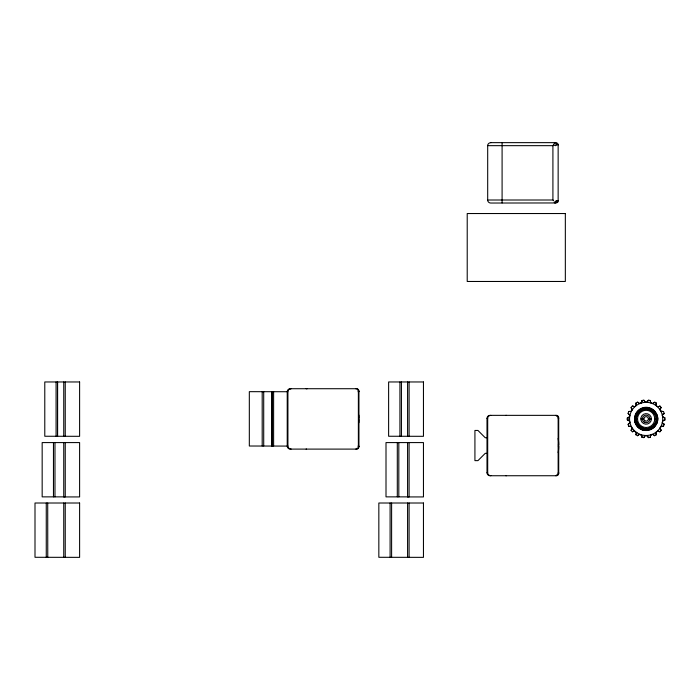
<?xml version="1.0" encoding="UTF-8"?>
<svg xmlns="http://www.w3.org/2000/svg" width="700" height="700" viewBox="0 0 700 700"><rect width="100%" height="100%" fill="white"/><g stroke="black" fill="none" stroke-linecap="round" stroke-linejoin="round"><path stroke-width="1.05" d="M358.934 391.178L358.934 446.644M558.705 473.261L558.705 418.049A2.266 0.98 0 0 0 558.206 417.428M556.421 416.141L556.413 415.555M558.705 473.104L558.705 473.077A2.266 0.98 0 0 1 558.206 473.664M556.413 475.554L556.421 474.959M629.808 422.31L629.799 421.951M356.641 448.936L356.65 448.35M632.048 409.588L632.012 409.911M641.856 437.238L641.944 436.599L641.856 437.238A18.874 18.874 0 0 0 643.869 437.64C643.886 434.892 648.366 434.901 648.392 437.64A18.874 18.874 0 0 0 650.414 437.29A4.48 3.167 -13.5 0 1 650.317 436.642A4.48 3.167 -13 0 0 650.414 437.281M648.384 400.216L648.392 400.172A18.874 18.874 0 0 1 650.414 400.531A4.48 3.167 13.5 0 0 650.317 401.179A4.48 3.167 13 0 1 650.414 400.531M643.869 437.596L645.094 435.767M629.781 422.529L629.711 422.852M634.699 418.25L634.725 418.005A8.068 8.068 0 0 1 635.259 416.036M631.951 410.13L631.435 411.023M629.624 416.526L629.808 415.502M664.974 417.882L664.974 417.882A18.874 18.874 0 0 1 664.974 419.939L663.381 420.35L662.497 421.724A1.531 1.015 -80 0 0 662.445 422.188A3.29 2.179 -79.9 0 0 664.212 424.226M636.064 405.387L636.265 404.381L635.95 405.598M641.314 435.076C643.878 438.305 638.934 431.629 637.595 435.741A18.874 18.874 0 0 1 635.819 434.709L636.265 433.335L635.819 434.709M654.622 402.159L654.657 402.08A18.874 18.874 0 0 1 656.442 403.104A4.2 2.94 35.9 0 0 656.031 404.46A2.258 1.584 36.3 0 0 656.714 406.254M637.621 435.697L639.389 434.394M651.928 410.979L652.251 410.34M629.528 416.719L629.387 416.955M631.785 429.406L632.048 428.321L631.741 429.494M554.137 143.649L552.913 145.661L552.913 200.008L487.69 200.008L487.69 145.661L552.913 145.661M660.511 427.21A1.776 1.173 -60 0 0 660.231 428.33A1.776 1.208 -59 0 1 660.485 427.201L661.85 426.169L663.486 426.317A18.874 18.874 0 0 0 664.186 424.384M654.001 425.267L654.325 424.716A12.197 12.197 0 0 0 654.771 423.859M635.81 405.808L635.355 406.271M662.891 420.84L664.921 419.93M641.314 402.736L641.935 401.074L641.165 402.885M631.032 430.229L631.663 429.616L631.032 430.229A18.874 18.874 0 0 0 632.354 431.804C633.876 429.152 637.166 433.895 636.064 432.434M659.872 406.044L659.312 406.455L659.907 406.009A18.874 18.874 0 0 1 661.22 407.584M632.389 431.769L634.559 431.165M651.683 411.241A9.809 9.406 35.9 0 0 639.503 411.723L640.771 410.681A10.211 10.203 71.8 0 1 645.584 409.036L647.229 409.036A10.806 10.797 -85.1 0 1 650.624 409.885L653.494 411.477A10.509 10.509 0 0 1 655.926 413.936L657.142 415.231M640.911 403.069L640.605 403.244M661.22 426.457L663.442 426.3M661.22 430.229A18.874 18.874 0 0 1 659.907 431.804L658.42 431.104L656.827 431.611A2.074 1.374 -40 0 0 656.093 433.317M647.054 402.106L648.384 400.269L646.826 402.194M628.163 424.366L629.685 422.94L628.075 424.384A18.874 18.874 0 0 0 628.775 426.317L630.892 426.361L632.039 428.146M663.442 411.521L663.486 411.495A18.874 18.874 0 0 1 664.186 413.429M628.819 426.3L631.137 426.527M640.509 403.279L639.852 403.436M651.805 434.516L653.476 434.56L654.657 435.741A18.874 18.874 0 0 0 656.442 434.709M553.096 145.617L555.686 144.987M657.702 431.165L659.872 431.769M646.616 402.246L646.065 402.299M652.864 403.419L654.509 402.369L652.75 403.436M627.428 417.891L629.335 417.025L627.288 417.882A18.874 18.874 0 0 0 627.288 419.939L628.915 420.385L629.79 421.855M627.288 419.939L629.387 420.866M490.901 142.643L555.608 142.643M290.246 388.719L356.624 388.719A2.266 2.249 -90 0 1 358.873 390.976L358.374 390.976L358.374 446.836L358.873 446.836A2.266 2.249 -90 0 1 356.624 449.102L290.246 449.102A3.019 3.019 0 0 1 287.227 446.084L287.227 391.738A3.019 3.019 0 0 1 290.246 388.719L290.246 388.85M291.121 388.771A3.124 3.124 0 0 0 287.849 391.729L249.322 391.668L249.322 446.014L287.919 446.084A3.124 3.124 0 0 0 291.121 449.041M358.067 391.738L358.925 391.738M358.724 418.294L358.925 418.294A42.271 42.271 0 0 0 358.811 415.021M486.999 418.373L487.69 418.373L487.69 472.719L486.999 472.719L486.999 418.373A3.019 3.019 0 0 1 490.017 415.354L556.395 415.354A2.266 2.249 -90 0 1 558.644 417.62L558.145 417.62L558.145 473.471L558.644 473.471A2.266 2.249 -90 0 1 556.395 475.738L490.017 475.738A3.019 3.019 0 0 1 486.999 472.719M558.206 418.373L558.696 418.373M627.261 418.906L629.528 418.906M637.525 418.906L636.344 418.906A9.905 9.861 -15 0 0 637.709 423.955A9.905 9.861 -45 0 0 639.188 425.845L640.456 426.921A10.211 10.203 -39.7 0 0 645.199 428.75L646.844 428.82A10.833 10.824 76.7 0 0 650.265 428.102L651.753 427.411A10.553 10.553 0 0 0 656.617 422.896M640.85 418.906L643.869 418.906M648.392 418.906L651.411 418.906A5.285 5.285 0 0 0 643.484 414.33A5.285 5.285 0 0 0 643.484 423.483A5.285 5.285 0 0 0 651.411 418.906M654.736 418.906A8.601 8.601 0 0 0 641.83 411.46A8.601 8.601 0 0 0 641.83 426.361A8.601 8.601 0 0 0 654.736 418.906L655.909 418.906A9.809 9.809 0 0 0 641.226 410.41A9.905 9.852 45 0 0 639.476 411.696M358.724 419.519L358.925 419.519A42.271 42.271 0 0 1 358.811 422.791M487.524 437.745L485.24 437.745L477.942 430.447L474.924 430.447L474.924 460.635L477.951 460.635L485.24 453.346L487.524 453.346M558.303 444.938L558.696 444.938A42.271 42.271 0 0 0 558.197 438.41M358.067 446.084L358.925 446.084M558.303 446.154L558.696 446.154A42.271 42.271 0 0 1 558.197 452.681M558.206 472.719L558.696 472.719M64.059 496.93L79.608 496.93L79.608 442.584L42.166 442.584L42.166 496.869L65.249 496.869L65.249 442.584M407.908 496.93L423.456 496.93L423.456 442.584L386.006 442.584L386.006 496.869L409.098 496.869L409.098 442.584M639.188 425.845A9.852 9.835 -44.8 0 0 645.199 428.671L646.782 428.697A9.748 9.73 -75.3 0 0 651.604 427.149A10.176 10.176 0 0 0 656.303 422.686M645.829 428.715L645.881 428.715A9.905 9.861 15 0 1 644.219 428.523M639.572 403.436L639.389 403.419M652.347 403.428L651.805 403.305M652.837 434.394L654.64 435.697M657.702 406.648L659.312 406.455L657.44 406.56M629.781 415.284L628.075 413.429A18.874 18.874 0 0 1 628.775 411.495L631.015 411.373L628.819 411.521M646.678 435.584L648.384 437.596M656.793 422.914L656.355 422.713A10.859 10.859 0 0 0 656.451 415.537A10.15 10.15 0 0 0 651.936 410.97M628.119 413.438L629.711 414.96M645.339 402.159L645.094 402.054M656.898 422.914L656.355 422.713M656.093 404.495A2.074 1.374 40 0 0 656.801 406.192L657.099 406.394M661.168 411.329L663.399 411.539L661.054 411.233M631.111 407.636L632.048 409.386L631.032 407.584A18.874 18.874 0 0 1 632.354 406.009L634.585 406.639L632.389 406.044M660.817 411.023L660.529 410.637A1.776 1.173 60 0 1 660.231 409.483A1.776 1.208 59 0 0 660.485 410.62M662.891 416.973L664.834 417.891L662.795 416.824M635.819 403.104L636.265 404.381L635.845 403.139A18.874 18.874 0 0 1 637.595 402.08L639.336 403.41L637.656 402.203M554.531 202.676L554.207 202.16M662.673 416.614L662.497 416.089A1.531 1.006 80 0 1 662.454 415.634A3.29 2.179 79.9 0 1 664.212 413.586M651.604 427.061L651.753 427.411A10.281 10.237 45 0 1 651.227 427.735A10.29 10.237 75 0 1 646.126 429.1A10.29 10.237 -75 0 1 641.034 427.735A10.29 10.237 -45 0 1 637.298 424.007A10.29 10.237 -15 0 1 635.933 418.906A10.29 10.237 15 0 1 637.298 413.814A10.29 10.237 45 0 1 641.043 410.06A10.29 10.237 75 0 1 646.126 408.713A10.29 10.237 -75 0 1 651.227 410.078A10.29 10.237 -45 0 1 654.964 413.814M641.856 400.575L641.944 401.126L641.856 400.575A18.874 18.874 0 0 1 643.869 400.172L644.997 401.993L643.869 400.216M634.629 419.676L634.629 419.869A10.386 10.386 0 0 0 635.582 423.771M502.093 142.739L502.093 202.939M409.098 381.964L409.098 436.249M409.098 503.011L409.098 557.288M407.584 381.964L407.584 436.249M407.584 442.584L407.584 496.869M407.584 503.011L407.584 557.288M401.433 381.964L401.433 436.249M399.928 381.964L399.928 436.249M398.816 442.584L398.816 496.869M397.303 442.584L397.303 496.869M391.606 503.011L391.606 557.288M390.101 503.011L390.101 557.288M287.919 391.738L287.919 446.084M273.613 391.668L273.613 446.014M272.108 391.668L272.108 446.014M271.967 391.668L271.95 446.084M263.707 391.668L263.716 446.014M262.194 391.668L262.194 446.014M65.249 381.964L65.249 436.249M65.249 503.011L65.249 557.288M63.744 381.964L63.744 436.249M63.744 442.584L63.744 496.869M63.744 503.011L63.744 557.288M57.592 381.964L57.592 436.249M57.496 381.964L57.496 436.249M56.079 381.964L56.079 436.249M54.976 442.584L54.976 496.869M53.462 442.584L53.462 496.869M47.714 503.011L47.766 557.288M46.261 503.011L46.261 557.288M558.267 473.489A2.441 2.441 0 0 1 555.608 475.659M555.608 415.433A2.441 2.441 0 0 1 558.267 417.602M487.62 418.364A3.124 3.124 0 0 1 490.892 415.406M490.892 475.685A3.124 3.124 0 0 1 487.62 472.719M505.873 415.354A3.019 3.019 0 0 1 506.537 415.433M506.537 475.659A3.019 3.019 0 0 1 505.873 475.738M358.496 446.845A2.441 2.441 0 0 1 355.836 449.024M355.836 388.797A2.441 2.441 0 0 1 358.496 390.967M358.934 446.408A2.266 0.98 0 0 1 358.067 447.178M358.067 390.635A2.266 0.98 0 0 1 358.934 391.405M306.101 388.719A3.019 3.019 0 0 1 306.985 388.85M306.547 449.067A3.019 3.019 0 0 1 306.101 449.102M553.079 200.025A4.366 0.823 55.2 0 1 553.508 200.716M557.821 201.968A7.814 1.636 20 0 1 555.056 201.653M554.881 203.035A2.266 1.593 -90 0 0 556.474 200.769L558.145 200.769L558.145 144.909L556.474 144.909A2.266 1.593 -90 0 0 554.881 142.643M556.78 201.18A5.513 2.992 40 0 1 555.984 201.224M558.267 200.778A2.441 2.441 0 0 1 555.608 202.956L490.901 203.035A3.124 3.124 0 0 1 487.62 200.016M487.62 145.661A3.124 3.124 0 0 1 490.892 142.704M555.608 142.721A2.441 2.441 0 0 1 558.267 144.9M555.319 145.67A5.513 2.188 -28 0 1 556.019 145.521M554.47 142.476A3.762 0.551 -75.3 0 1 554.584 142.992M556.29 201.303A6.843 2.607 27.1 0 1 555.327 201.189M655.944 418.906A9.809 9.809 0 0 1 641.226 427.402A9.809 9.809 0 0 1 641.226 410.41M650.484 436.59A2.712 1.785 -20 0 1 651.788 434.49M650.536 436.572A2.572 1.82 -13.6 0 1 651.674 434.368M655.97 433.37A4.2 2.975 -33 0 0 656.451 434.7A4.2 2.94 -35.9 0 1 656.031 433.352A2.258 1.584 -36.3 0 1 656.714 431.567M660.275 428.312A3.57 2.432 -58.7 0 0 661.264 430.168A3.771 2.669 -53.1 0 1 660.126 428.382M664.212 424.095A3.071 2.17 -73 0 1 662.288 422.275M662.288 415.546A3.071 2.17 73 0 1 664.212 413.717M660.126 409.439A3.771 2.669 53.1 0 1 661.264 407.645A3.57 2.432 58.7 0 0 660.275 409.5M655.97 404.442A4.2 2.975 33 0 1 656.451 403.113M651.674 403.445A2.572 1.82 13.6 0 1 650.536 401.249M651.788 403.322A2.712 1.785 20 0 1 650.484 401.223M636.23 418.906A9.905 9.861 -15 0 1 654.675 413.971M641.2 410.366A9.905 9.861 66.2 0 1 654.614 414.015M654.964 424.007A10.29 10.237 45 0 1 654.062 425.32M637.577 413.971A9.905 9.861 15 0 1 638.505 412.659A9.905 9.861 75 0 0 637.639 414.006M654.675 423.841A9.905 9.861 15 0 1 653.756 425.162A9.905 9.861 -15 0 0 654.657 423.832M636.405 413.289A11.314 11.27 45 0 1 640.517 409.185A11.314 11.27 75 0 1 646.126 407.68A11.314 11.27 -75 0 1 651.744 409.185A11.314 11.27 -45 0 1 655.856 413.289A11.314 11.27 -15 0 1 657.361 418.906A11.314 11.27 15 0 1 655.856 424.524A11.314 11.27 75 0 1 646.109 430.15A11.314 11.27 -75 0 1 640.517 428.636A11.314 11.27 -45 0 1 636.405 424.524A11.314 11.27 -15 0 1 634.9 418.906M650.702 428.767A10.605 10.605 0 0 1 648.55 429.852M636.414 424.524A11.314 11.27 15 0 1 636.405 413.271M655.856 424.524A11.314 11.27 45 0 1 651.744 428.636M657.186 415.354A11.62 11.62 0 0 1 657.038 422.905M635.574 423.771A11.62 11.62 0 0 0 640.832 429.249A10.474 10.474 0 0 0 642.74 430.001L644.569 430.342A9.8 9.8 0 0 0 646.678 430.325L646.861 430.299A7.831 7.831 0 0 0 647.657 430.15M635.548 415.476A10.614 10.614 0 0 1 637.551 412.659M656.722 415.398L656.722 415.398M565.337 213.535L467.215 213.535L467.215 281.47L565.337 281.47L565.337 213.535M79.608 381.964L44.782 381.964L44.782 436.249L79.608 436.31L79.608 381.964M423.456 381.964L388.623 381.964L388.623 436.249L423.456 436.31L423.456 381.964M79.608 503.011L35 503.011L35 557.288L79.608 557.358L79.608 503.011M423.456 503.011L378.84 503.011L378.84 557.288L423.456 557.358L423.456 503.011M644.858 420.779A2.266 2.266 0 0 0 648.384 419.072A2.266 2.266 0 0 0 645.146 416.868A2.266 2.266 0 0 0 644.858 420.779M644.245 422.179A3.771 3.771 0 0 0 649.906 418.906A3.771 3.771 0 0 0 644.245 415.642A3.771 3.771 0 0 0 644.245 422.179M637.009 432.784A16.608 16.608 0 0 0 662.707 419.877A16.608 16.608 0 0 0 638.68 404.066A16.608 16.608 0 0 0 637.009 432.784M657.746 418.906A11.69 11.655 -15 0 0 656.189 413.096A11.69 11.655 -45 0 0 651.936 408.852A11.69 11.655 -75 0 0 646.126 407.295A11.69 11.655 75 0 0 640.325 408.852A11.69 11.655 45 0 0 636.072 413.096A11.69 11.655 15 0 0 634.515 418.906A11.69 11.646 -15 0 0 636.072 424.716A11.69 11.655 -45 0 0 640.325 428.969A11.69 11.655 -75 0 0 646.126 430.526A11.69 11.655 75 0 0 651.936 428.969A11.69 11.655 45 0 0 656.189 424.716A11.69 11.655 15 0 0 657.746 418.906"/></g></svg>
